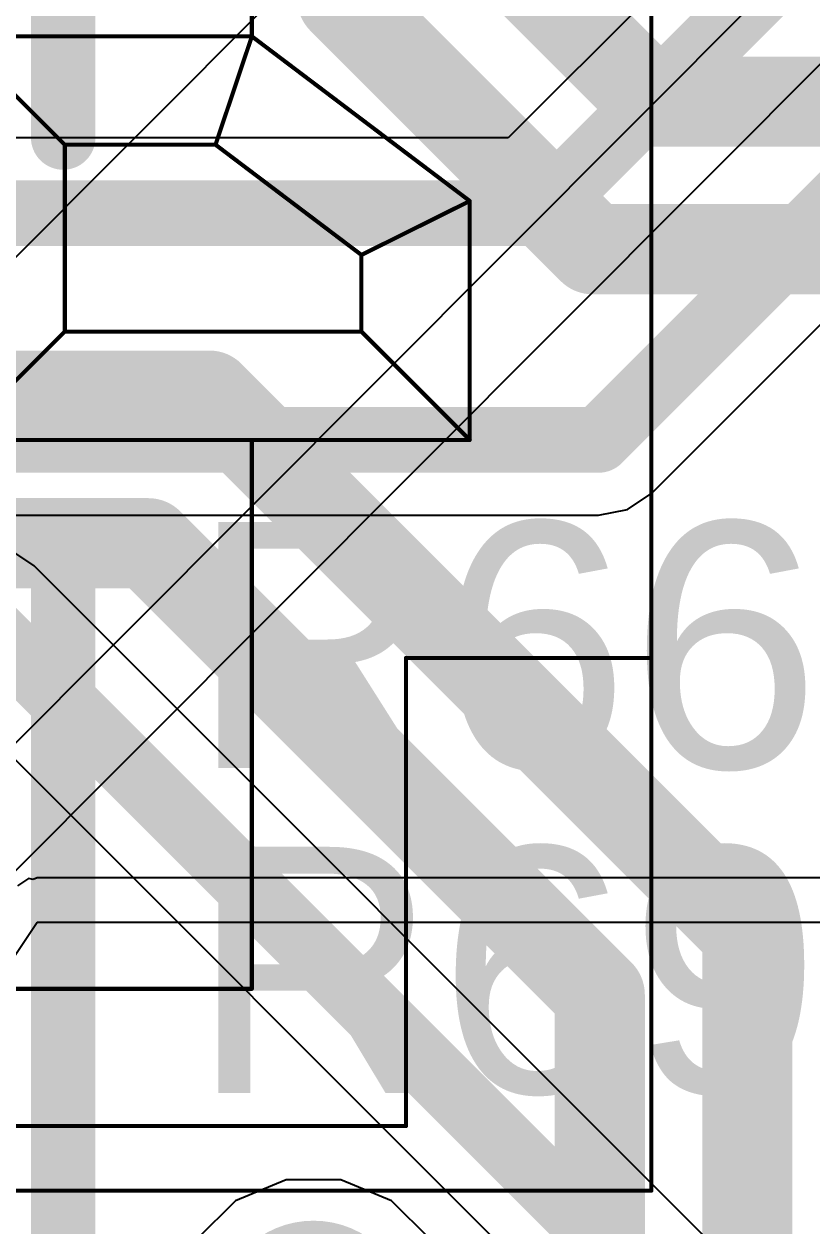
# Model space of a CAD drawing. Header units: inches. Extents: x -6 to 5433, y -4 to 5447.
# Drawn here: x 25.189 to 27.63, y 26.185 to 29.908 of the extents above; entities that cross this region are included whole.
import ezdxf

# ---------------------------------------------------------------- set-up
doc = ezdxf.new("R2010")
doc.units = ezdxf.units.IN
for name, color, linetype in [('Bottom Layer', 5, 'Continuous'), ('Ground', 16, 'Continuous'), ('Mechanical 4', 56, 'Continuous'), ('Power', 76, 'Continuous'), ('Top Layer', 1, 'Continuous'), ('Top Overlay', 2, 'Continuous'), ('Top Solder', 216, 'Continuous')]:
    doc.layers.add(name, color=color, linetype=linetype)
doc.styles.add('Arial', font='', dxfattribs={"height": 0.2})
doc.styles.get('Arial').set_extended_font_data('Arial')

# ---------------------------------------------------------------- blocks, each defined once
blk = doc.blocks.new('WQFN_30_EP_2_5_4_5__43')
at = {"layer": 'Top Solder'}
for p in [(-0.8186, 1.9036), (0.6841, 1.9024), (-1.4658, 1.6525)]:
    blk.add_line(p, (-5421.1797, -5430.6074), dxfattribs=at)
blk = doc.blocks.new('QTH_030_01_L_D_A_K_TR_154')
at = {"layer": 'Top Overlay'}
for points in [[(-10, 2.985, 0.2, 0.2, 0), (-10, 0.7, 0.2, 0.2, 0)], [(-10, -0.7, 0.2, 0.2, 0), (-10, -1.461, 0.2, 0.2, 0)]]:
    blk.add_lwpolyline(points, format="xyseb", dxfattribs=at)
for points in [[(-10.05, 0.7, 0.1, 0.1, 1), (-9.95, 0.7, 0.1, 0.1, 1)], [(-10.05, -0.7, 0.1, 0.1, 1), (-9.95, -0.7, 0.1, 0.1, 1)]]:
    blk.add_lwpolyline(points, format="xyseb", close=True, dxfattribs=at)

msp = doc.modelspace()

# ---------------------------------------------------------------- hatches: boundary and pattern name
at = {"layer": 'Bottom Layer'}
h = msp.add_hatch(color=5, dxfattribs=at)
edge = h.paths.add_edge_path()
edge.add_arc((26.0858, 25.9018), 0.3, 0, 360)
at = {"layer": 'Ground'}
h = msp.add_hatch(color=16, dxfattribs=at)
edge = h.paths.add_edge_path()
edge.add_arc((26.0858, 25.9018), 0.3, 0, 360)
at = {"layer": 'Power'}
h = msp.add_hatch(color=76, dxfattribs=at)
edge = h.paths.add_edge_path()
edge.add_arc((26.0858, 25.9018), 0.3, 0, 360)
at = {"layer": 'Top Layer'}
h = msp.add_hatch(color=1, dxfattribs=at)
edge = h.paths.add_edge_path()
edge.add_arc((26.0858, 25.9018), 0.3, 0, 360)

# ---------------------------------------------------------------- linework, layer by layer
at = {"layer": 'Bottom Layer'}
for points in [[(26.1752, 29.9856, 0.2794, 0.2794, 0), (26.1752, 30.8377, 0.2794, 0.2794, 0)], [(26.6324, 30.175, 0.2794, 0.2794, 0), (27.1396, 29.6678, 0.2794, 0.2794, 0)], [(26.1752, 29.9856, 0.2794, 0.2794, 0), (26.9502, 29.2106, 0.2794, 0.2794, 0)], [(27.1396, 29.6678, 0.2794, 0.2794, 0), (28.2062, 29.6678, 0.2794, 0.2794, 0)], [(26.9502, 29.2106, 0.2794, 0.2794, 0), (28.0168, 29.2106, 0.2794, 0.2794, 0)], [(24.7422, 28.7571, 0.2794, 0.2794, 0), (25.7638, 28.7571, 0.2794, 0.2794, 0)], [(25.7638, 28.7571, 0.2794, 0.2794, 0), (25.912, 28.6089, 0.2794, 0.2794, 0)], [(25.912, 28.6089, 0.2794, 0.2794, 0), (27.4296, 27.0913, 0.2794, 0.2794, 0)], [(23.5103, 28.2999, 0.2794, 0.2794, 0), (25.5744, 28.2999, 0.2794, 0.2794, 0)], [(25.5744, 28.2999, 0.2794, 0.2794, 0), (26.9724, 26.9019, 0.2794, 0.2794, 0)], [(27.4296, 25.29, 0.2794, 0.2794, 0), (27.4296, 27.0913, 0.2794, 0.2794, 0)], [(26.9724, 25.29, 0.2794, 0.2794, 0), (26.9724, 26.9019, 0.2794, 0.2794, 0)]]:
    msp.add_lwpolyline(points, format="xyseb", dxfattribs=at)
for points in [[(26.1054, 29.9856, 0.1397, 0.1397, 1), (26.2451, 29.9856, 0.1397, 0.1397, 1)], [(26.1054, 29.9856, 0.1397, 0.1397, 1), (26.2451, 29.9856, 0.1397, 0.1397, 1)], [(27.0697, 29.6678, 0.1397, 0.1397, 1), (27.2094, 29.6678, 0.1397, 0.1397, 1)], [(27.0697, 29.6678, 0.1397, 0.1397, 1), (27.2094, 29.6678, 0.1397, 0.1397, 1)], [(26.8804, 29.2106, 0.1397, 0.1397, 1), (27.0201, 29.2106, 0.1397, 0.1397, 1)], [(26.8804, 29.2106, 0.1397, 0.1397, 1), (27.0201, 29.2106, 0.1397, 0.1397, 1)], [(25.6939, 28.7571, 0.1397, 0.1397, 1), (25.8336, 28.7571, 0.1397, 0.1397, 1)], [(25.6939, 28.7571, 0.1397, 0.1397, 1), (25.8336, 28.7571, 0.1397, 0.1397, 1)], [(25.8421, 28.6089, 0.1397, 0.1397, 1), (25.9818, 28.6089, 0.1397, 0.1397, 1)], [(25.8421, 28.6089, 0.1397, 0.1397, 1), (25.9818, 28.6089, 0.1397, 0.1397, 1)], [(25.5046, 28.2999, 0.1397, 0.1397, 1), (25.6443, 28.2999, 0.1397, 0.1397, 1)], [(25.5046, 28.2999, 0.1397, 0.1397, 1), (25.6443, 28.2999, 0.1397, 0.1397, 1)], [(27.3598, 27.0913, 0.1397, 0.1397, 1), (27.4995, 27.0913, 0.1397, 0.1397, 1)], [(27.3598, 27.0913, 0.1397, 0.1397, 1), (27.4995, 27.0913, 0.1397, 0.1397, 1)], [(26.9026, 26.9019, 0.1397, 0.1397, 1), (27.0423, 26.9019, 0.1397, 0.1397, 1)], [(26.9026, 26.9019, 0.1397, 0.1397, 1), (27.0423, 26.9019, 0.1397, 0.1397, 1)]]:
    msp.add_lwpolyline(points, format="xyseb", close=True, dxfattribs=at)
at = {"layer": 'Ground'}
for p, q in [((31.0429, 33.909), (26.6893, 29.5555)), ((27.1338, 28.4551), (31.8516, 33.173)), ((26.6893, 29.5555), (21.5131, 29.5555)), ((27.0581, 28.4046), (27.1338, 28.4551)), ((26.9689, 28.3869), (27.0581, 28.4046)), ((21.8689, 28.3869), (26.9689, 28.3869))]:
    msp.add_line(p, q, dxfattribs=at)
for points in [[(26.7859, 29.3224, 0.2032, 0.2032, 0), (31.2077, 33.7442, 0.2032, 0.2032, 0)], [(26.9689, 28.6199, 0.2032, 0.2032, 0), (31.7551, 33.4061, 0.2032, 0.2032, 0)], [(21.5131, 29.3224, 0.2032, 0.2032, 0), (26.7859, 29.3224, 0.2032, 0.2032, 0)], [(21.7723, 28.6199, 0.2032, 0.2032, 0), (26.9689, 28.6199, 0.2032, 0.2032, 0)]]:
    msp.add_lwpolyline(points, format="xyseb", dxfattribs=at)
for points in [[(26.7351, 29.3224, 0.1016, 0.1016, 1), (26.8367, 29.3224, 0.1016, 0.1016, 1)], [(26.7351, 29.3224, 0.1016, 0.1016, 1), (26.8367, 29.3224, 0.1016, 0.1016, 1)], [(26.9181, 28.6199, 0.1016, 0.1016, 1), (27.0197, 28.6199, 0.1016, 0.1016, 1)], [(26.9181, 28.6199, 0.1016, 0.1016, 1), (27.0197, 28.6199, 0.1016, 0.1016, 1)]]:
    msp.add_lwpolyline(points, format="xyseb", close=True, dxfattribs=at)
at = {"layer": 'Mechanical 4'}
for points in [[(25.8949, 29.8699, 0.0127, 0.0127, 0), (25.8949, 30.6699, 0.0127, 0.0127, 0)], [(27.1324, 26.2949, 0.0127, 0.0127, 0), (27.1324, 30.305, 0.0127, 0.0127, 0)], [(25.0049, 29.8699, 0.0127, 0.0127, 0), (25.8949, 29.8699, 0.0127, 0.0127, 0)], [(25.7824, 29.5343, 0.0127, 0.0127, 0), (25.8949, 29.8699, 0.0127, 0.0127, 0)], [(25.8949, 29.8699, 0.0127, 0.0127, 0), (26.5699, 29.3599, 0.0127, 0.0127, 0)], [(25.0049, 29.8449, 0.0127, 0.0127, 0), (25.3155, 29.5343, 0.0127, 0.0127, 0)], [(25.3155, 29.5343, 0.0127, 0.0127, 0), (25.7824, 29.5343, 0.0127, 0.0127, 0)], [(25.3155, 28.9556, 0.0127, 0.0127, 0), (25.3155, 29.5343, 0.0127, 0.0127, 0)], [(25.7824, 29.5343, 0.0127, 0.0127, 0), (26.2343, 29.1929, 0.0127, 0.0127, 0)], [(26.2343, 29.1929, 0.0127, 0.0127, 0), (26.5699, 29.3599, 0.0127, 0.0127, 0)], [(26.5699, 28.6199, 0.0127, 0.0127, 0), (26.5699, 29.3599, 0.0127, 0.0127, 0)], [(26.2343, 28.9556, 0.0127, 0.0127, 0), (26.2343, 29.1929, 0.0127, 0.0127, 0)], [(25.0049, 28.6449, 0.0127, 0.0127, 0), (25.3155, 28.9556, 0.0127, 0.0127, 0)], [(25.3155, 28.9556, 0.0127, 0.0127, 0), (26.2343, 28.9556, 0.0127, 0.0127, 0)], [(26.2343, 28.9556, 0.0127, 0.0127, 0), (26.5699, 28.6199, 0.0127, 0.0127, 0)], [(25.0049, 28.6199, 0.0127, 0.0127, 0), (26.5699, 28.6199, 0.0127, 0.0127, 0)], [(25.8949, 26.9199, 0.0127, 0.0127, 0), (25.8949, 28.6199, 0.0127, 0.0127, 0)], [(26.3724, 27.9449, 0.0127, 0.0127, 0), (27.1324, 27.9449, 0.0127, 0.0127, 0)], [(26.3724, 26.4949, 0.0127, 0.0127, 0), (26.3724, 27.9449, 0.0127, 0.0127, 0)], [(24.6137, 26.9199, 0.0127, 0.0127, 0), (25.8949, 26.9199, 0.0127, 0.0127, 0)], [(25.1324, 26.4949, 0.0127, 0.0127, 0), (26.3724, 26.4949, 0.0127, 0.0127, 0)], [(3.3624, 26.2949, 0.0127, 0.0127, 0), (27.1324, 26.2949, 0.0127, 0.0127, 0)]]:
    msp.add_lwpolyline(points, format="xyseb", dxfattribs=at)
for points in [[(25.8917, 29.8699, 0.00635, 0.00635, 1), (25.8981, 29.8699, 0.00635, 0.00635, 1)], [(25.8917, 29.8699, 0.00635, 0.00635, 1), (25.8981, 29.8699, 0.00635, 0.00635, 1)], [(25.8917, 29.8699, 0.00635, 0.00635, 1), (25.8981, 29.8699, 0.00635, 0.00635, 1)], [(25.8917, 29.8699, 0.00635, 0.00635, 1), (25.8981, 29.8699, 0.00635, 0.00635, 1)], [(25.3124, 29.5343, 0.00635, 0.00635, 1), (25.3187, 29.5343, 0.00635, 0.00635, 1)], [(25.3124, 29.5343, 0.00635, 0.00635, 1), (25.3187, 29.5343, 0.00635, 0.00635, 1)], [(25.3124, 29.5343, 0.00635, 0.00635, 1), (25.3187, 29.5343, 0.00635, 0.00635, 1)], [(25.7792, 29.5343, 0.00635, 0.00635, 1), (25.7855, 29.5343, 0.00635, 0.00635, 1)], [(25.7792, 29.5343, 0.00635, 0.00635, 1), (25.7855, 29.5343, 0.00635, 0.00635, 1)], [(25.7792, 29.5343, 0.00635, 0.00635, 1), (25.7855, 29.5343, 0.00635, 0.00635, 1)], [(26.5667, 29.3599, 0.00635, 0.00635, 1), (26.5731, 29.3599, 0.00635, 0.00635, 1)], [(26.5667, 29.3599, 0.00635, 0.00635, 1), (26.5731, 29.3599, 0.00635, 0.00635, 1)], [(26.5667, 29.3599, 0.00635, 0.00635, 1), (26.5731, 29.3599, 0.00635, 0.00635, 1)], [(26.2311, 29.1929, 0.00635, 0.00635, 1), (26.2374, 29.1929, 0.00635, 0.00635, 1)], [(26.2311, 29.1929, 0.00635, 0.00635, 1), (26.2374, 29.1929, 0.00635, 0.00635, 1)], [(26.2311, 29.1929, 0.00635, 0.00635, 1), (26.2374, 29.1929, 0.00635, 0.00635, 1)], [(25.3124, 28.9556, 0.00635, 0.00635, 1), (25.3187, 28.9556, 0.00635, 0.00635, 1)], [(25.3124, 28.9556, 0.00635, 0.00635, 1), (25.3187, 28.9556, 0.00635, 0.00635, 1)], [(25.3124, 28.9556, 0.00635, 0.00635, 1), (25.3187, 28.9556, 0.00635, 0.00635, 1)], [(26.2311, 28.9556, 0.00635, 0.00635, 1), (26.2374, 28.9556, 0.00635, 0.00635, 1)], [(26.2311, 28.9556, 0.00635, 0.00635, 1), (26.2374, 28.9556, 0.00635, 0.00635, 1)], [(26.2311, 28.9556, 0.00635, 0.00635, 1), (26.2374, 28.9556, 0.00635, 0.00635, 1)], [(25.8917, 28.6199, 0.00635, 0.00635, 1), (25.8981, 28.6199, 0.00635, 0.00635, 1)], [(26.5667, 28.6199, 0.00635, 0.00635, 1), (26.5731, 28.6199, 0.00635, 0.00635, 1)], [(26.5667, 28.6199, 0.00635, 0.00635, 1), (26.5731, 28.6199, 0.00635, 0.00635, 1)], [(26.5667, 28.6199, 0.00635, 0.00635, 1), (26.5731, 28.6199, 0.00635, 0.00635, 1)], [(26.3692, 27.9449, 0.00635, 0.00635, 1), (26.3756, 27.9449, 0.00635, 0.00635, 1)], [(26.3692, 27.9449, 0.00635, 0.00635, 1), (26.3756, 27.9449, 0.00635, 0.00635, 1)], [(27.1292, 27.9449, 0.00635, 0.00635, 1), (27.1356, 27.9449, 0.00635, 0.00635, 1)], [(25.8917, 26.9199, 0.00635, 0.00635, 1), (25.8981, 26.9199, 0.00635, 0.00635, 1)], [(25.8917, 26.9199, 0.00635, 0.00635, 1), (25.8981, 26.9199, 0.00635, 0.00635, 1)], [(26.3692, 26.4949, 0.00635, 0.00635, 1), (26.3756, 26.4949, 0.00635, 0.00635, 1)], [(26.3692, 26.4949, 0.00635, 0.00635, 1), (26.3756, 26.4949, 0.00635, 0.00635, 1)], [(27.1292, 26.2949, 0.00635, 0.00635, 1), (27.1356, 26.2949, 0.00635, 0.00635, 1)], [(27.1292, 26.2949, 0.00635, 0.00635, 1), (27.1356, 26.2949, 0.00635, 0.00635, 1)]]:
    msp.add_lwpolyline(points, format="xyseb", close=True, dxfattribs=at)
at = {"layer": 'Power'}
for p, q in [((25.191, 27.2532), (25.1687, 27.2386)), ((25.2034, 27.2614), (25.191, 27.2532)), ((25.2172, 27.2587), (25.2034, 27.2614)), ((25.2302, 27.2641), (25.2172, 27.2587)), ((31.4385, 27.2641), (25.2302, 27.2641)), ((25.1596, 27.021), (25.2302, 27.1266)), ((25.2302, 27.1266), (31.5096, 27.1266)), ((26.0009, 26.3288), (25.8439, 26.2637)), ((26.1707, 26.3288), (26.0009, 26.3288)), ((26.3277, 26.2637), (26.1707, 26.3288)), ((25.8439, 26.2637), (25.7238, 26.1436)), ((26.4478, 26.1436), (26.3277, 26.2637))]:
    msp.add_line(p, q, dxfattribs=at)
at = {"layer": 'Top Layer'}
for p, q in [((25.2209, 28.2298), (25.1453, 28.2803)), ((28.093, 25.3576), (25.2209, 28.2298)), ((24.9595, 27.8319), (29.6644, 23.127))]:
    msp.add_line(p, q, dxfattribs=at)
msp.add_lwpolyline([(25.0561, 28.0649, 0.2032, 0.2032, 0), (29.8292, 23.2918, 0.2032, 0.2032, 0)], format="xyseb", dxfattribs=at)

# ---------------------------------------------------------------- block references
at = {"rotation": 180}
for name, p in [('WQFN_30_EP_2_5_4_5__43', (11.6724, 16.8857)), ('QTH_030_01_L_D_A_K_TR_154', (15.3106, 28.8567))]:
    msp.add_blockref(name, p, dxfattribs=at)

# ---------------------------------------------------------------- texts
at = {"layer": 'Top Overlay', "style": 'Arial'}
for s, p in [('R66', (25.7036, 27.6038)), ('R69', (25.7036, 26.5977))]:
    msp.add_text(s, height=0.762, dxfattribs=at).set_placement(p)

doc.saveas('drawing.dxf')
